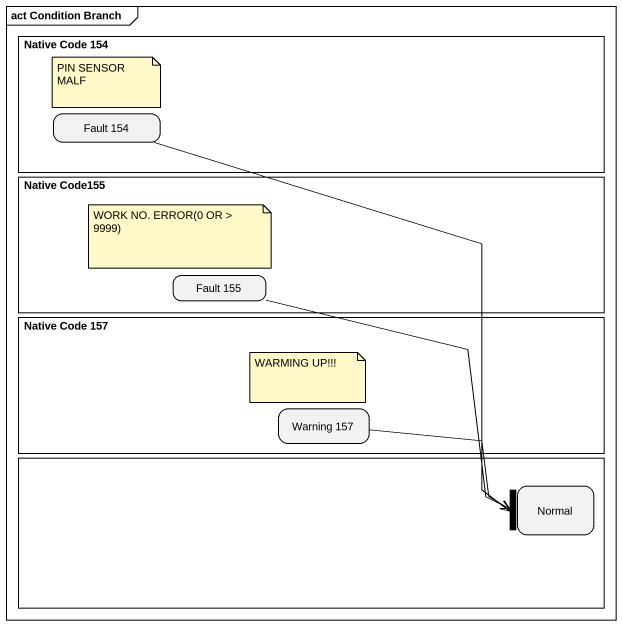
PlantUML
@startuml
mainframe act Condition Branch
hide empty description
state "Native Code 154" as Native_Code_154 <<partition>> {
  state "Fault 154" as Fault_154
}
state "Native Code155" as Native_Code155 <<partition>> {
  state "Fault 155" as Fault_155
}
state "Native Code 157" as Native_Code_157 <<partition>> {
  state "Warning 157" as Warning_157
}
state " " as lane1 <<partition>> {
  state fork1 <<join>>
  state Normal
}
Fault_154 --> fork1
Fault_155 --> fork1
Warning_157 -right-> fork1
note as N1
  PIN SENSOR MALF
end note
note as N2
  WORK NO. ERROR(0 OR > 9999)
end note
note as N3
  WARMING UP!!!
end note
@enduml
